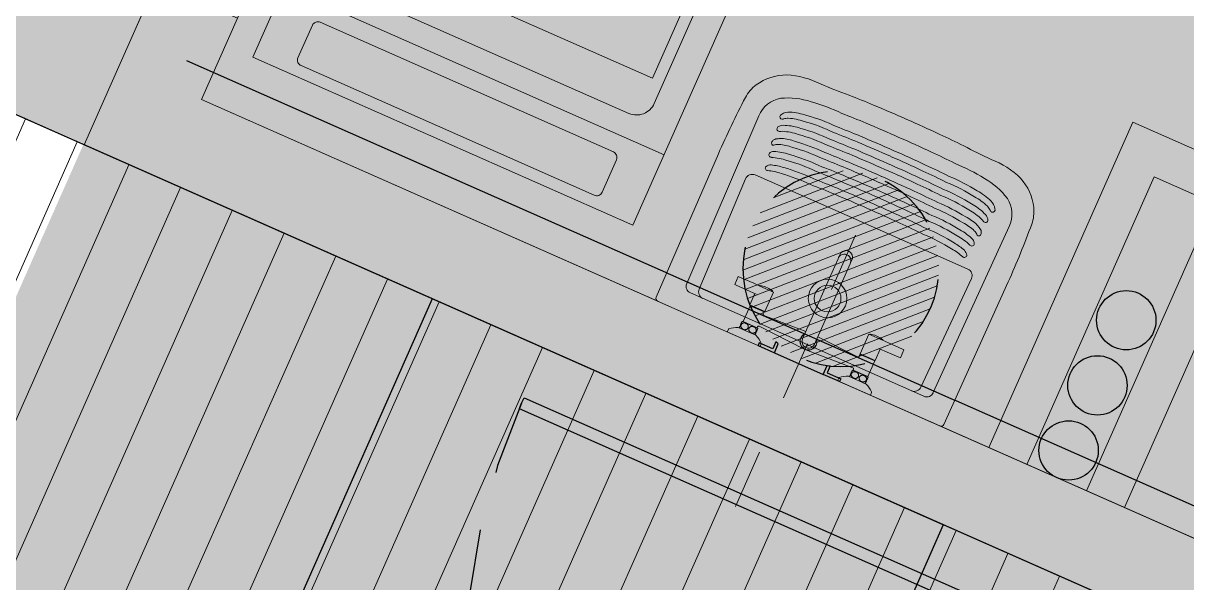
# Model space of a CAD drawing. Header units: inches. Extents: x 0 to 766, y -245 to 236.
# Drawn here: x 230.057 to 232.017, y 98.053 to 98.997 of the extents above; entities that cross this region are included whole.
import ezdxf

# ---------------------------------------------------------------- set-up
doc = ezdxf.new("R2010")
doc.units = ezdxf.units.IN
doc.header["$MEASUREMENT"] = 0
doc.set_wipeout_variables(frame=1)
for name, pattern in [('DASHDOT', [1, 0.5, -0.25, 0, -0.25]), ('HIDDEN', [0.375, 0.25, -0.125]), ('HIDDEN2', [0.1875, 0.125, -0.0625]), ('TD_P1$0$ACAD_ISO03W100', [30, 12, -18]), ('TD_P1$0$HIDDEN', [0.375, 0.25, -0.125])]:
    doc.linetypes.add(name, pattern=pattern)
for name, color, linetype, lineweight in [('- APPIA - PLANTA - MUROS', 251, 'Continuous', 9), ('A-BARANDAS', 251, 'Continuous', 9), ('A-COCINAS-LAV', 251, 'Continuous', 9), ('A-EST PLACAS', 251, 'Continuous', 9), ('A-HATCH', 251, 'Continuous', 9), ('A-JARDIN', 251, 'Continuous', 9), ('A-MURO BAJO', 251, 'Continuous', 9), ('A-MUROS', 251, 'Continuous', 9), ('HATCH-PISOS', 251, 'Continuous', 9), ('TD_P1$0$DLP_EQUIPAMIENTO', 251, 'Continuous', 9), ('TD_P1$0$DLP_MOBILIARIO', 251, 'Continuous', 9), ('TD_P1$0$DLP_MURO BAJO', 251, 'Continuous', 9), ('TD_P1$0$DLP_MUROS', 251, 'Continuous', 9), ('TX-Texturas', 251, 'Continuous', 9)]:
    doc.layers.add(name, color=color, linetype=linetype, lineweight=lineweight)

# ---------------------------------------------------------------- blocks, each defined once
blk = doc.blocks.new('estructura enconfrado piso 1')
at = {"layer": 'TX-Texturas', "true_color": 0x939598}
h = blk.add_hatch(color=252, dxfattribs=at)
h.dxf.hatch_style = 1
h.paths.add_polyline_path([(381.575, -128.8245), (381.575, -126.2745), (381.425, -126.2745), (381.425, -128.8244), (378.675, -128.8244), (378.675, -128.2245), (378.525, -128.2245), (378.525, -128.8244), (375.725, -128.8245), (375.725, -124.7745), (375.575, -124.7745), (375.575, -128.9745), (375.575, -133.0244), (375.725, -133.0244), (375.725, -128.9744), (378.525, -128.9744), (378.525, -129.5744), (378.675, -129.5744), (378.675, -128.9744), (381.425, -128.9744), (381.425, -131.5244), (381.575, -131.5244), (381.575, -128.9744), (384.4251, -128.9744), (384.4251, -128.8245)])
h.paths.add_polyline_path([(378.675, -125.2245), (377.075, -125.2245), (377.075, -122.1245), (378.275, -122.1245), (378.275, -121.9745), (376.925, -121.9745), (376.925, -125.3745), (378.675, -125.3745)])
h.paths.add_polyline_path([(379.625, -121.9745), (379.475, -121.9745), (379.475, -125.3745), (379.625, -125.3745)])
h.paths.add_polyline_path([(381.575, -121.9745), (380.825, -121.9745), (380.825, -122.1245), (381.425, -122.1245), (381.425, -125.2245), (380.425, -125.2245), (380.425, -125.3745), (381.575, -125.3745)])
h.paths.add_polyline_path([(380.675, -126.2745), (378.525, -126.2745), (378.525, -127.4745), (378.675, -127.4745), (378.675, -126.4245), (380.025, -126.4245), (380.025, -128.0244), (380.225, -128.0244), (380.225, -126.4245), (380.675, -126.4245)], flags=17)
h.paths.add_polyline_path([(380.225, -129.7744), (380.025, -129.7744), (380.025, -131.3744), (378.675, -131.3744), (378.675, -130.3244), (378.525, -130.3244), (378.525, -131.5244), (380.675, -131.5244), (380.675, -131.3744), (380.225, -131.3744)], flags=17)
h.paths.add_polyline_path([(381.575, -132.4244), (380.425, -132.4244), (380.425, -132.5744), (381.425, -132.5744), (381.425, -135.6744), (380.825, -135.6744), (380.825, -135.8244), (381.575, -135.8244)])
h.paths.add_polyline_path([(379.625, -132.4244), (379.475, -132.4244), (379.475, -135.8244), (379.625, -135.8244)])
h.paths.add_polyline_path([(378.675, -132.4244), (376.925, -132.4244), (376.925, -135.8244), (378.275, -135.8244), (378.275, -135.6744), (377.075, -135.6744), (377.075, -132.5744), (378.675, -132.5744)])
h.paths.add_polyline_path([(384.425, -132.3244), (384.275, -132.3244), (384.275, -135.8244), (384.575, -135.8244), (384.575, -135.6744), (384.425, -135.6744)])
h.paths.add_polyline_path([(386.075, -129.6994), (387.575, -129.6994), (387.575, -130.4494), (387.725, -130.4494), (387.725, -129.4994), (385.925, -129.4994), (385.925, -130.3744), (384.425, -130.3744), (384.425, -129.8744), (384.275, -129.8744), (384.275, -130.5744), (385.925, -130.5744), (385.925, -135.7644), (386.075, -135.7644)])
h.paths.add_polyline_path([(387.725, -132.5994), (387.575, -132.5994), (387.575, -135.6744), (387.425, -135.6744), (387.425, -135.8244), (387.725, -135.8244)])
h.paths.add_polyline_path([(384.425, -122.1245), (384.575, -122.1245), (384.575, -121.9745), (384.275, -121.9745), (384.275, -125.4744), (384.425, -125.4744)])
h.paths.add_polyline_path([(387.725, -121.9745), (387.425, -121.9745), (387.425, -122.1245), (387.575, -122.1244), (387.575, -125.1994), (387.725, -125.1994)])
h.paths.add_polyline_path([(386.075, -122.0345), (385.925, -122.0345), (385.925, -127.2244), (384.275, -127.2244), (384.275, -127.9245), (384.425, -127.9245), (384.425, -127.4244), (385.925, -127.4244), (385.925, -128.2994), (387.725, -128.2994), (387.725, -127.3494), (387.575, -127.3494), (387.575, -128.0994), (386.075, -128.0994)])
h.paths.add_polyline_path([(397.775, -135.3494), (402.275, -135.3494), (402.275, -135.8244), (402.575, -135.8244), (402.575, -135.6744), (402.425, -135.6744), (402.425, -130.0745), (404.075, -130.0745), (404.075, -129.8745), (401.845, -129.8745), (401.845, -130.0736), (402.275, -130.0741), (402.275, -132.3994), (401.145, -132.3994), (401.145, -129.7194), (400.995, -129.7194), (400.995, -132.3994), (399.975, -132.3994), (399.975, -131.6794), (399.625, -131.6794), (399.625, -131.8294), (399.825, -131.8294), (399.825, -132.5494), (402.275, -132.5494), (402.275, -135.1994), (398.625, -135.1994), (398.625, -129.4994), (398.475, -129.4994), (398.475, -135.1994), (397.775, -135.1994)])
h.paths.add_polyline_path([(404.075, -131.9745), (403.925, -131.9745), (403.925, -135.6144), (403.775, -135.6144), (403.775, -135.7644), (404.075, -135.7645)])
h.paths.add_polyline_path([(407.925, -132.4245), (406.775, -132.4245), (406.775, -135.8245), (407.525, -135.8245), (407.525, -135.6745), (406.925, -135.6745), (406.925, -132.5745), (407.925, -132.5745)])
h.paths.add_polyline_path([(411.425, -132.4245), (409.675, -132.4245), (409.675, -132.5745), (411.275, -132.5745), (411.275, -135.6745), (410.075, -135.6745), (410.075, -135.8245), (411.425, -135.8245)])
h.paths.add_polyline_path([(408.325, -126.4245), (409.675, -126.4245), (409.675, -127.4745), (409.825, -127.4745), (409.825, -126.2745), (407.675, -126.2745), (407.675, -126.4245), (408.125, -126.4245), (408.125, -128.0244), (408.325, -128.0244)], flags=17)
h.paths.add_polyline_path([(408.325, -129.7745), (408.125, -129.7745), (408.125, -131.3745), (407.675, -131.3745), (407.675, -131.5245), (409.825, -131.5245), (409.825, -130.3245), (409.675, -130.3245), (409.675, -131.3745), (408.325, -131.3745)], flags=17)
h.paths.add_polyline_path([(408.875, -132.4245), (408.725, -132.4245), (408.725, -135.8245), (408.875, -135.8245)])
h.paths.add_polyline_path([(407.925, -125.2245), (406.925, -125.2245), (406.925, -122.1245), (407.525, -122.1245), (407.525, -121.9745), (406.775, -121.9745), (406.775, -125.3745), (407.925, -125.3745)])
h.paths.add_polyline_path([(408.875, -121.9745), (408.725, -121.9745), (408.725, -125.3745), (408.875, -125.3745)])
h.paths.add_polyline_path([(411.425, -121.9745), (410.075, -121.9745), (410.075, -122.1245), (411.275, -122.1245), (411.275, -125.2245), (409.675, -125.2245), (409.675, -125.3745), (411.425, -125.3745)])
h.paths.add_polyline_path([(404.075, -127.7245), (402.425, -127.7245), (402.425, -122.1244), (402.575, -122.1244), (402.575, -121.9744), (402.425, -121.9744), (402.275, -121.9745), (402.275, -127.9245), (404.075, -127.9245)])
h.paths.add_polyline_path([(404.075, -122.0345), (403.775, -122.0345), (403.775, -122.1845), (403.925, -122.1845), (403.925, -125.8244), (404.075, -125.8244)])
h.paths.add_polyline_path([(406.775, -128.8245), (406.775, -126.2745), (406.925, -126.2745), (406.925, -128.8245), (409.675, -128.8245), (409.675, -128.2245), (409.825, -128.2245), (409.825, -128.8244), (412.625, -128.8245), (412.625, -124.7745), (412.775, -124.7745), (412.775, -128.9745), (412.775, -133.0245), (412.625, -133.0245), (412.625, -128.9745), (409.825, -128.9745), (409.825, -129.5745), (409.675, -129.5745), (409.675, -128.9745), (406.925, -128.9745), (406.925, -131.5245), (406.775, -131.5245), (406.775, -128.9745), (403.9249, -128.9745), (403.9249, -128.8245)])
h.paths.add_polyline_path([(392.275, -131.9494), (390.525, -131.9494), (390.525, -135.3494), (391.875, -135.3494), (391.875, -135.1994), (390.675, -135.1994), (390.675, -132.0994), (392.275, -132.0994)])
h.paths.add_polyline_path([(393.225, -131.9494), (393.075, -131.9494), (393.075, -135.3494), (393.225, -135.3494)])
h.paths.add_polyline_path([(395.775, -131.9494), (394.025, -131.9494), (394.025, -132.0994), (395.625, -132.0994), (395.625, -135.1994), (394.425, -135.1994), (394.425, -135.3494), (395.775, -135.3494)])
h.paths.add_polyline_path([(392.275, -125.6994), (390.675, -125.6994), (390.675, -122.5994), (391.875, -122.5994), (391.875, -122.4494), (390.525, -122.4494), (390.525, -125.8494), (392.275, -125.8494)])
h.paths.add_polyline_path([(393.225, -122.4494), (393.075, -122.4494), (393.075, -125.8494), (393.225, -125.8494)])
h.paths.add_polyline_path([(395.775, -122.4494), (394.425, -122.4494), (394.425, -122.5994), (395.625, -122.5994), (395.625, -125.6994), (394.025, -125.6994), (394.025, -125.8494), (395.775, -125.8494)])
h.paths.add_polyline_path([(392.375, -126.7494), (392.175, -126.7494), (392.175, -128.1494), (388.625, -128.1494), (388.625, -128.2994), (398.025, -128.2994), (398.025, -126.8994), (398.445, -126.8994), (398.445, -126.7494), (396.175, -126.7494), (396.175, -126.8994), (397.825, -126.8994), (397.825, -128.1494), (395.425, -128.1494), (395.425, -126.7494), (395.275, -126.7494), (395.275, -128.1494), (392.375, -128.1494)])
h.paths.add_polyline_path([(398.625, -123.9994), (400.575, -123.9994), (400.575, -123.8494), (398.625, -123.8494), (398.625, -122.4494), (397.775, -122.4494), (397.775, -122.5994), (398.475, -122.5994), (398.475, -128.2994), (398.625, -128.2994), (398.625, -127.8494), (400.425, -127.8494), (400.425, -128.2994), (400.575, -128.2994), (400.575, -127.6994), (398.625, -127.6994)])
h.paths.add_polyline_path([(398.025, -129.4994), (388.625, -129.4994), (388.625, -129.6494), (392.175, -129.6494), (392.175, -131.0494), (392.375, -131.0494), (392.375, -129.6494), (395.275, -129.6494), (395.275, -131.0494), (395.425, -131.0494), (395.425, -129.6494), (397.825, -129.6494), (397.825, -130.8994), (396.175, -130.8994), (396.175, -131.0494), (398.445, -131.0494), (398.445, -130.8994), (398.025, -130.8994)])
at = {"layer": 'A-EST PLACAS', "ltscale": 0.5}
blk.add_lwpolyline([(404.075, -127.7245), (402.425, -127.7245), (402.425, -122.1244), (402.575, -122.1244), (402.575, -121.9744), (402.425, -121.9744), (402.275, -121.9745), (402.275, -127.9245), (404.075, -127.9245)], close=True, dxfattribs=at)
blk = doc.blocks.new('MEZCLADORA-P')
at = {"color": 251, "linetype": 'DASHDOT', "ltscale": 0.07}
blk.add_line((0, 0.2633), (0, -0.2869), dxfattribs=at)
at = {"color": 7}
for p, q in [((-0.1318, 0), (-0.0713, 0)), ((-0.0713, 0), (-0.0713, -0.0048)), ((0.0714, 0), (0.1319, 0)), ((0.1319, 0), (0.1319, -0.0048)), ((-0.1318, 0), (-0.1318, -0.0048)), ((-0.1178, -0.0145), (-0.0853, -0.0145)), ((0.0714, 0), (0.0714, -0.0048)), ((0.0854, -0.0145), (0.1179, -0.0145)), ((-0.0875, -0.0265), (-0.1157, -0.0265)), ((-0.1141, -0.0265), (-0.1146, -0.027)), ((-0.0886, -0.027), (-0.1146, -0.027)), ((-0.1146, -0.027), (-0.1146, -0.056)), ((-0.0891, -0.0265), (-0.0886, -0.027)), ((-0.0886, -0.027), (-0.0886, -0.0285)), ((-0.0865, -0.0305), (-0.0015, -0.0262)), ((0.086, -0.0304), (0.0015, -0.0262)), ((0.1157, -0.0265), (0.0875, -0.0265)), ((0.0886, -0.0265), (0.0881, -0.027)), ((0.1151, -0.027), (0.0881, -0.027)), ((0.0881, -0.0285), (0.0881, -0.027)), ((0.0926, -0.0379), (0.0926, -0.0379)), ((0.1146, -0.0265), (0.1151, -0.027)), ((0.1151, -0.056), (0.1151, -0.027)), ((-0.0876, -0.057), (-0.1156, -0.057)), ((-0.1156, -0.057), (-0.1156, -0.078)), ((-0.1146, -0.056), (-0.0886, -0.056)), ((-0.1141, -0.0565), (-0.1146, -0.056)), ((-0.0891, -0.0565), (-0.1141, -0.0565)), ((-0.0891, -0.0565), (-0.0886, -0.056)), ((-0.0886, -0.0525), (-0.0886, -0.056)), ((-0.0876, -0.057), (-0.0876, -0.093)), ((-0.0865, -0.0505), (-0.011, -0.0543)), ((-0.011, -0.0405), (-0.011, -0.0805)), ((0.011, -0.0805), (0.011, -0.0405)), ((0.086, -0.0506), (0.011, -0.0543)), ((0.1156, -0.057), (0.0876, -0.057)), ((0.0876, -0.057), (0.0876, -0.093)), ((0.0881, -0.056), (0.0881, -0.0525)), ((0.0881, -0.056), (0.1151, -0.056)), ((0.0886, -0.0565), (0.0881, -0.056)), ((0.1146, -0.0565), (0.0886, -0.0565)), ((0.0896, -0.0565), (0.0896, -0.057)), ((0.1136, -0.0565), (0.1136, -0.057)), ((0.1146, -0.0565), (0.1151, -0.056)), ((0.1156, -0.057), (0.1156, -0.078)), ((-0.1526, -0.078), (-0.1501, -0.078)), ((-0.1526, -0.093), (-0.1526, -0.078)), ((-0.1242, -0.078), (-0.1501, -0.078)), ((-0.1129, -0.078), (-0.1242, -0.078)), ((0.1242, -0.078), (0.1129, -0.078)), ((0.1501, -0.078), (0.1242, -0.078)), ((0.1501, -0.078), (0.1526, -0.078)), ((0.1526, -0.093), (0.1526, -0.078)), ((-0.1501, -0.093), (-0.1526, -0.093)), ((-0.1501, -0.093), (-0.1242, -0.093)), ((-0.1242, -0.093), (-0.1129, -0.093)), ((-0.1137, -0.093), (-0.1137, -0.0932)), ((-0.0876, -0.093), (-0.1129, -0.093)), ((-0.1031, -0.0954), (-0.1001, -0.0954)), ((-0.0895, -0.093), (-0.0895, -0.0932)), ((-0.011, -0.0805), (-0.011, -0.1514)), ((0.011, -0.0805), (0.011, -0.1514)), ((0.1129, -0.093), (0.0876, -0.093)), ((0.0895, -0.093), (0.0895, -0.0932)), ((0.1001, -0.0954), (0.1031, -0.0954)), ((0.1129, -0.093), (0.1242, -0.093)), ((0.1137, -0.093), (0.1137, -0.0932)), ((0.1242, -0.093), (0.1501, -0.093)), ((0.1526, -0.093), (0.1501, -0.093)), ((-0.011, -0.1514), (-0.011, -0.1885)), ((0.011, -0.1885), (0.011, -0.1514)), ((-0.011, -0.1885), (-0.011, -0.1905)), ((-0.011, -0.1969), (-0.011, -0.1905)), ((0.011, -0.1885), (0.011, -0.1905)), ((0.011, -0.1969), (0.011, -0.1905))]:
    blk.add_line(p, q, dxfattribs=at)
for centre, radius, start, end in [((-0.1303, -0.0048), 0.0015, 180, 228.4626), ((-0.0982, 0.0315), 0.05, 228.4626, 246.8453), ((-0.1083, -0.0205), 0.0095, 140.8333, 144.6655), ((-0.0948, -0.0205), 0.0095, 35.3345, 39.1667), ((-0.105, 0.0315), 0.05, 293.1547, 311.5374), ((-0.0728, -0.0048), 0.0015, 311.5374, 0), ((0.0729, -0.0048), 0.0015, 180, 228.4626), ((0.105, 0.0315), 0.05, 228.4626, 246.8453), ((0.0949, -0.0205), 0.0095, 140.8333, 144.6655), ((0.1084, -0.0205), 0.0095, 35.3345, 39.1667), ((0.0982, 0.0315), 0.05, 293.1547, 311.5374), ((0.1304, -0.0048), 0.0015, 311.5374, 0), ((-0.1083, -0.0205), 0.0095, 215.3345, 219.1667), ((-0.0948, -0.0205), 0.0095, 320.8333, 324.6655), ((0, -0.0405), 0.0143, 320.0451, 219.9549), ((0, -0.0405), 0.0143, 320.5275, 219.4725), ((0, -0.0405), 0.014, 321.7868, 218.2132), ((0, -0.0405), 0.011, 0, 180), ((0.0949, -0.0205), 0.0095, 215.3345, 219.1667), ((0.1084, -0.0205), 0.0095, 320.8333, 324.6655), ((-0.1127, -0.0932), 0.001, 180, 255.7593), ((-0.1031, -0.0554), 0.04, 255.7593, 270), ((-0.1001, -0.0554), 0.04, 270, 284.2407), ((-0.0905, -0.0932), 0.001, 284.2407, 0), ((0.0905, -0.0932), 0.001, 180, 255.7593), ((0.1001, -0.0554), 0.04, 255.7593, 270), ((0.1031, -0.0554), 0.04, 270, 284.2407), ((0.1127, -0.0932), 0.001, 284.2407, 0)]:
    blk.add_arc(centre, radius, start, end, dxfattribs=at)
for centre, major_axis, ratio, start_param, end_param in [((-0.0016, -0.0243), (0.00195, 0.00019), 0.977728, 4.694416, 4.711947), ((0.0016, -0.0243), (0.00197, -0.00016), 0.989596, 4.695691, 4.715329), ((0, -0.1905), (-0.011, 0), 0.927184, 0, 3.141593), ((0, -0.1905), (0.011, 0), 0.927184, 3.141593, 6.283185)]:
    blk.add_ellipse(centre, major_axis=major_axis, ratio=ratio, start_param=start_param, end_param=end_param, dxfattribs=at)
for points, knots in [([(-0.1161, -0.026), (-0.1161, -0.026), (-0.1161, -0.0259), (-0.1161, -0.0257), (-0.1161, -0.0255), (-0.1161, -0.0251), (-0.1161, -0.0248), (-0.1161, -0.0244), (-0.1161, -0.0242), (-0.1161, -0.0237), (-0.1161, -0.0234), (-0.1161, -0.0228), (-0.1161, -0.0223), (-0.1161, -0.0214), (-0.1161, -0.0209), (-0.1161, -0.0201), (-0.1161, -0.0196), (-0.1161, -0.0187), (-0.1161, -0.0182), (-0.1161, -0.0176), (-0.1161, -0.0173), (-0.1161, -0.0168), (-0.1161, -0.0166), (-0.1161, -0.0162), (-0.1161, -0.0159), (-0.1161, -0.0155), (-0.1161, -0.0153), (-0.1161, -0.0151), (-0.1161, -0.015), (-0.1161, -0.015)], [1.912506, 1.912506, 1.912506, 1.912506, 2.09167, 2.09167, 2.270834, 2.270834, 2.409757, 2.409757, 2.503909, 2.503909, 2.59806, 2.59806, 2.741232, 2.741232, 2.868759, 2.868759, 2.996286, 2.996286, 3.139457, 3.139457, 3.233609, 3.233609, 3.32776, 3.32776, 3.466683, 3.466683, 3.645847, 3.645847, 3.825012, 3.825012, 3.825012, 3.825012]), ([(-0.1088, -0.026), (-0.1083, -0.026), (-0.1078, -0.0259), (-0.1067, -0.0257), (-0.1061, -0.0255), (-0.1053, -0.0251), (-0.1049, -0.0248), (-0.1043, -0.0244), (-0.1041, -0.0242), (-0.1036, -0.0237), (-0.1034, -0.0234), (-0.103, -0.0228), (-0.1028, -0.0223), (-0.1026, -0.0214), (-0.1025, -0.0209), (-0.1025, -0.0201), (-0.1026, -0.0196), (-0.1028, -0.0187), (-0.103, -0.0182), (-0.1034, -0.0176), (-0.1036, -0.0173), (-0.1041, -0.0168), (-0.1043, -0.0166), (-0.1049, -0.0162), (-0.1053, -0.0159), (-0.1061, -0.0155), (-0.1067, -0.0153), (-0.1078, -0.0151), (-0.1083, -0.015), (-0.1088, -0.015), (-0.1094, -0.015), (-0.1099, -0.0151), (-0.111, -0.0153), (-0.1116, -0.0155), (-0.1124, -0.0159), (-0.1128, -0.0162), (-0.1134, -0.0166), (-0.1136, -0.0168), (-0.1141, -0.0173), (-0.1143, -0.0176), (-0.1147, -0.0182), (-0.1149, -0.0187), (-0.1151, -0.0196), (-0.1152, -0.0201), (-0.1152, -0.0209), (-0.1151, -0.0214), (-0.1149, -0.0223), (-0.1147, -0.0228), (-0.1143, -0.0234), (-0.1141, -0.0237), (-0.1136, -0.0242), (-0.1134, -0.0244), (-0.1128, -0.0248), (-0.1124, -0.0251), (-0.1116, -0.0255), (-0.111, -0.0257), (-0.1099, -0.0259), (-0.1094, -0.026), (-0.1088, -0.026)], [1.912506, 1.912506, 1.912506, 1.912506, 2.09167, 2.09167, 2.270834, 2.270834, 2.409757, 2.409757, 2.503909, 2.503909, 2.59806, 2.59806, 2.741232, 2.741232, 2.868759, 2.868759, 2.996286, 2.996286, 3.139457, 3.139457, 3.233609, 3.233609, 3.32776, 3.32776, 3.466683, 3.466683, 3.645847, 3.645847, 3.825012, 3.825012, 3.825012, 4.004176, 4.004176, 4.18334, 4.18334, 4.322263, 4.322263, 4.416415, 4.416415, 4.510566, 4.510566, 4.653737, 4.653737, 4.781264, 4.781264, 4.908792, 4.908792, 5.051963, 5.051963, 5.146114, 5.146114, 5.240266, 5.240266, 5.379189, 5.379189, 5.558353, 5.558353, 5.737517, 5.737517, 5.737517, 5.737517]), ([(-0.0944, -0.026), (-0.0938, -0.026), (-0.0933, -0.0259), (-0.0922, -0.0257), (-0.0916, -0.0255), (-0.0908, -0.0251), (-0.0904, -0.0248), (-0.0898, -0.0244), (-0.0896, -0.0242), (-0.0891, -0.0237), (-0.0889, -0.0234), (-0.0885, -0.0228), (-0.0883, -0.0223), (-0.0881, -0.0214), (-0.088, -0.0209), (-0.088, -0.0201), (-0.0881, -0.0196), (-0.0883, -0.0187), (-0.0885, -0.0182), (-0.0889, -0.0176), (-0.0891, -0.0173), (-0.0896, -0.0168), (-0.0898, -0.0166), (-0.0904, -0.0162), (-0.0908, -0.0159), (-0.0916, -0.0155), (-0.0922, -0.0153), (-0.0933, -0.0151), (-0.0938, -0.015), (-0.0944, -0.015), (-0.0949, -0.015), (-0.0954, -0.0151), (-0.0965, -0.0153), (-0.0971, -0.0155), (-0.0979, -0.0159), (-0.0983, -0.0162), (-0.0989, -0.0166), (-0.0991, -0.0168), (-0.0996, -0.0173), (-0.0998, -0.0176), (-0.1002, -0.0182), (-0.1004, -0.0187), (-0.1006, -0.0196), (-0.1007, -0.0201), (-0.1007, -0.0209), (-0.1006, -0.0214), (-0.1004, -0.0223), (-0.1002, -0.0228), (-0.0998, -0.0234), (-0.0996, -0.0237), (-0.0991, -0.0242), (-0.0989, -0.0244), (-0.0983, -0.0248), (-0.0979, -0.0251), (-0.0971, -0.0255), (-0.0965, -0.0257), (-0.0954, -0.0259), (-0.0949, -0.026), (-0.0944, -0.026)], [-1.912506, -1.912506, -1.912506, -1.912506, -1.733342, -1.733342, -1.554177, -1.554177, -1.415254, -1.415254, -1.321103, -1.321103, -1.226951, -1.226951, -1.08378, -1.08378, -0.956253, -0.956253, -0.828726, -0.828726, -0.685555, -0.685555, -0.591403, -0.591403, -0.497251, -0.497251, -0.358328, -0.358328, -0.179164, -0.179164, 0, 0, 0, 0.179164, 0.179164, 0.358328, 0.358328, 0.497251, 0.497251, 0.591403, 0.591403, 0.685555, 0.685555, 0.828726, 0.828726, 0.956253, 0.956253, 1.08378, 1.08378, 1.226951, 1.226951, 1.321103, 1.321103, 1.415254, 1.415254, 1.554177, 1.554177, 1.733342, 1.733342, 1.912506, 1.912506, 1.912506, 1.912506]), ([(-0.0871, -0.015), (-0.0871, -0.015), (-0.0871, -0.0151), (-0.0871, -0.0153), (-0.0871, -0.0155), (-0.0871, -0.0159), (-0.0871, -0.0162), (-0.0871, -0.0166), (-0.0871, -0.0168), (-0.0871, -0.0173), (-0.0871, -0.0176), (-0.0871, -0.0182), (-0.0871, -0.0187), (-0.0871, -0.0196), (-0.0871, -0.0201), (-0.0871, -0.0209), (-0.0871, -0.0214), (-0.0871, -0.0223), (-0.0871, -0.0228), (-0.0871, -0.0234), (-0.0871, -0.0237), (-0.0871, -0.0242), (-0.0871, -0.0244), (-0.0871, -0.0248), (-0.0871, -0.0251), (-0.0871, -0.0255), (-0.0871, -0.0257), (-0.0871, -0.0259), (-0.0871, -0.026), (-0.0871, -0.026)], [0, 0, 0, 0, 0.179164, 0.179164, 0.358328, 0.358328, 0.497251, 0.497251, 0.591403, 0.591403, 0.685555, 0.685555, 0.828726, 0.828726, 0.956253, 0.956253, 1.08378, 1.08378, 1.226951, 1.226951, 1.321103, 1.321103, 1.415254, 1.415254, 1.554177, 1.554177, 1.733342, 1.733342, 1.912506, 1.912506, 1.912506, 1.912506]), ([(0.0871, -0.026), (0.0871, -0.026), (0.0871, -0.0259), (0.0871, -0.0257), (0.0871, -0.0255), (0.0871, -0.0251), (0.0871, -0.0248), (0.0871, -0.0244), (0.0871, -0.0242), (0.0871, -0.0237), (0.0871, -0.0234), (0.0871, -0.0228), (0.0871, -0.0223), (0.0871, -0.0214), (0.0871, -0.0209), (0.0871, -0.0201), (0.0871, -0.0196), (0.0871, -0.0187), (0.0871, -0.0182), (0.0871, -0.0176), (0.0871, -0.0173), (0.0871, -0.0168), (0.0871, -0.0166), (0.0871, -0.0162), (0.0871, -0.0159), (0.0871, -0.0155), (0.0871, -0.0153), (0.0871, -0.0151), (0.0871, -0.015), (0.0871, -0.015)], [1.912506, 1.912506, 1.912506, 1.912506, 2.09167, 2.09167, 2.270834, 2.270834, 2.409757, 2.409757, 2.503909, 2.503909, 2.59806, 2.59806, 2.741232, 2.741232, 2.868759, 2.868759, 2.996286, 2.996286, 3.139457, 3.139457, 3.233609, 3.233609, 3.32776, 3.32776, 3.466683, 3.466683, 3.645847, 3.645847, 3.825012, 3.825012, 3.825012, 3.825012]), ([(0.0944, -0.026), (0.0949, -0.026), (0.0954, -0.0259), (0.0965, -0.0257), (0.0971, -0.0255), (0.0979, -0.0251), (0.0983, -0.0248), (0.0989, -0.0244), (0.0991, -0.0242), (0.0996, -0.0237), (0.0998, -0.0234), (0.1002, -0.0228), (0.1004, -0.0223), (0.1006, -0.0214), (0.1007, -0.0209), (0.1007, -0.0201), (0.1006, -0.0196), (0.1004, -0.0187), (0.1002, -0.0182), (0.0998, -0.0176), (0.0996, -0.0173), (0.0991, -0.0168), (0.0989, -0.0166), (0.0983, -0.0162), (0.0979, -0.0159), (0.0971, -0.0155), (0.0965, -0.0153), (0.0954, -0.0151), (0.0949, -0.015), (0.0944, -0.015), (0.0938, -0.015), (0.0933, -0.0151), (0.0922, -0.0153), (0.0916, -0.0155), (0.0908, -0.0159), (0.0904, -0.0162), (0.0898, -0.0166), (0.0896, -0.0168), (0.0891, -0.0173), (0.0889, -0.0176), (0.0885, -0.0182), (0.0883, -0.0187), (0.0881, -0.0196), (0.088, -0.0201), (0.088, -0.0209), (0.0881, -0.0214), (0.0883, -0.0223), (0.0885, -0.0228), (0.0889, -0.0234), (0.0891, -0.0237), (0.0896, -0.0242), (0.0898, -0.0244), (0.0904, -0.0248), (0.0908, -0.0251), (0.0916, -0.0255), (0.0922, -0.0257), (0.0933, -0.0259), (0.0938, -0.026), (0.0944, -0.026)], [1.912506, 1.912506, 1.912506, 1.912506, 2.09167, 2.09167, 2.270834, 2.270834, 2.409757, 2.409757, 2.503909, 2.503909, 2.59806, 2.59806, 2.741232, 2.741232, 2.868759, 2.868759, 2.996286, 2.996286, 3.139457, 3.139457, 3.233609, 3.233609, 3.32776, 3.32776, 3.466683, 3.466683, 3.645847, 3.645847, 3.825012, 3.825012, 3.825012, 4.004176, 4.004176, 4.18334, 4.18334, 4.322263, 4.322263, 4.416415, 4.416415, 4.510566, 4.510566, 4.653737, 4.653737, 4.781264, 4.781264, 4.908792, 4.908792, 5.051963, 5.051963, 5.146114, 5.146114, 5.240266, 5.240266, 5.379189, 5.379189, 5.558353, 5.558353, 5.737517, 5.737517, 5.737517, 5.737517]), ([(0.1088, -0.026), (0.1094, -0.026), (0.1099, -0.0259), (0.111, -0.0257), (0.1116, -0.0255), (0.1124, -0.0251), (0.1128, -0.0248), (0.1134, -0.0244), (0.1136, -0.0242), (0.1141, -0.0237), (0.1143, -0.0234), (0.1147, -0.0228), (0.1149, -0.0223), (0.1151, -0.0214), (0.1152, -0.0209), (0.1152, -0.0201), (0.1151, -0.0196), (0.1149, -0.0187), (0.1147, -0.0182), (0.1143, -0.0176), (0.1141, -0.0173), (0.1136, -0.0168), (0.1134, -0.0166), (0.1128, -0.0162), (0.1124, -0.0159), (0.1116, -0.0155), (0.111, -0.0153), (0.1099, -0.0151), (0.1094, -0.015), (0.1088, -0.015), (0.1083, -0.015), (0.1078, -0.0151), (0.1067, -0.0153), (0.1061, -0.0155), (0.1053, -0.0159), (0.1049, -0.0162), (0.1043, -0.0166), (0.1041, -0.0168), (0.1036, -0.0173), (0.1034, -0.0176), (0.103, -0.0182), (0.1028, -0.0187), (0.1026, -0.0196), (0.1025, -0.0201), (0.1025, -0.0209), (0.1026, -0.0214), (0.1028, -0.0223), (0.103, -0.0228), (0.1034, -0.0234), (0.1036, -0.0237), (0.1041, -0.0242), (0.1043, -0.0244), (0.1049, -0.0248), (0.1053, -0.0251), (0.1061, -0.0255), (0.1067, -0.0257), (0.1078, -0.0259), (0.1083, -0.026), (0.1088, -0.026)], [-1.912506, -1.912506, -1.912506, -1.912506, -1.733342, -1.733342, -1.554177, -1.554177, -1.415254, -1.415254, -1.321103, -1.321103, -1.226951, -1.226951, -1.08378, -1.08378, -0.956253, -0.956253, -0.828726, -0.828726, -0.685555, -0.685555, -0.591403, -0.591403, -0.497251, -0.497251, -0.358328, -0.358328, -0.179164, -0.179164, 0, 0, 0, 0.179164, 0.179164, 0.358328, 0.358328, 0.497251, 0.497251, 0.591403, 0.591403, 0.685555, 0.685555, 0.828726, 0.828726, 0.956253, 0.956253, 1.08378, 1.08378, 1.226951, 1.226951, 1.321103, 1.321103, 1.415254, 1.415254, 1.554177, 1.554177, 1.733342, 1.733342, 1.912506, 1.912506, 1.912506, 1.912506]), ([(0.1161, -0.015), (0.1161, -0.015), (0.1161, -0.0151), (0.1161, -0.0153), (0.1161, -0.0155), (0.1161, -0.0159), (0.1161, -0.0162), (0.1161, -0.0166), (0.1161, -0.0168), (0.1161, -0.0173), (0.1161, -0.0176), (0.1161, -0.0182), (0.1161, -0.0187), (0.1161, -0.0196), (0.1161, -0.0201), (0.1161, -0.0209), (0.1161, -0.0214), (0.1161, -0.0223), (0.1161, -0.0228), (0.1161, -0.0234), (0.1161, -0.0237), (0.1161, -0.0242), (0.1161, -0.0244), (0.1161, -0.0248), (0.1161, -0.0251), (0.1161, -0.0255), (0.1161, -0.0257), (0.1161, -0.0259), (0.1161, -0.026), (0.1161, -0.026)], [0, 0, 0, 0, 0.179164, 0.179164, 0.358328, 0.358328, 0.497251, 0.497251, 0.591403, 0.591403, 0.685555, 0.685555, 0.828726, 0.828726, 0.956253, 0.956253, 1.08378, 1.08378, 1.226951, 1.226951, 1.321103, 1.321103, 1.415254, 1.415254, 1.554177, 1.554177, 1.733342, 1.733342, 1.912506, 1.912506, 1.912506, 1.912506]), ([(-0.0886, -0.0285), (-0.0886, -0.0287), (-0.0886, -0.0289), (-0.0884, -0.0293), (-0.0883, -0.0295), (-0.0881, -0.0299), (-0.0879, -0.03), (-0.0876, -0.0303), (-0.0874, -0.0303), (-0.0869, -0.0305), (-0.0867, -0.0305), (-0.0865, -0.0305)], [0.0014961, 0.0014961, 0.0014961, 0.0014961, 0.0628341, 0.0628341, 0.1278738, 0.1278738, 0.192655, 0.192655, 0.2586819, 0.2586819, 0.3211409, 0.3211409, 0.3211409, 0.3211409]), ([(0.0014, -0.0262), (0.0014, -0.0262), (0.0014, -0.0262), (0.0015, -0.0262), (0.0015, -0.0262), (0.0015, -0.0262)], [0, 0, 0, 0, 0.003858876, 0.003858876, 0.005459734, 0.005459734, 0.005459734, 0.005459734]), ([(0.086, -0.0305), (0.0862, -0.0305), (0.0864, -0.0304), (0.0869, -0.0303), (0.0871, -0.0302), (0.0874, -0.03), (0.0876, -0.0298), (0.0878, -0.0295), (0.0879, -0.0293), (0.0881, -0.0289), (0.0881, -0.0287), (0.0881, -0.0285)], [0.0009309, 0.0009309, 0.0009309, 0.0009309, 0.0631461, 0.0631461, 0.1284888, 0.1284888, 0.1937028, 0.1937028, 0.260157, 0.260157, 0.3196739, 0.3196739, 0.3196739, 0.3196739]), ([(-0.0865, -0.0505), (-0.0867, -0.0505), (-0.0869, -0.0505), (-0.0873, -0.0507), (-0.0875, -0.0507), (-0.0879, -0.051), (-0.0881, -0.0511), (-0.0883, -0.0515), (-0.0884, -0.0517), (-0.0886, -0.0521), (-0.0886, -0.0523), (-0.0886, -0.0525)], [0, 0, 0, 0, 0.0632739, 0.0632739, 0.1284986, 0.1284986, 0.1931331, 0.1931331, 0.2588948, 0.2588948, 0.322347, 0.322347, 0.322347, 0.322347]), ([(0.0881, -0.0525), (0.0881, -0.0523), (0.0881, -0.0521), (0.0879, -0.0517), (0.0878, -0.0515), (0.0876, -0.0512), (0.0874, -0.051), (0.0871, -0.0508), (0.0869, -0.0507), (0.0864, -0.0506), (0.0862, -0.0505), (0.086, -0.0505)], [0.0009616, 0.0009616, 0.0009616, 0.0009616, 0.0627142, 0.0627142, 0.1276947, 0.1276947, 0.1924362, 0.1924362, 0.2584085, 0.2584085, 0.3218037, 0.3218037, 0.3218037, 0.3218037]), ([(0.011, -0.1969), (0.011, -0.198), (0.0108, -0.199), (0.0101, -0.2011), (0.0095, -0.2021), (0.0082, -0.2038), (0.0073, -0.2046), (0.0054, -0.2059), (0.0043, -0.2064), (0.0021, -0.207), (0.0009, -0.2072), (-0.0015, -0.2071), (-0.0026, -0.2069), (-0.0048, -0.2062), (-0.0059, -0.2056), (-0.0077, -0.2042), (-0.0085, -0.2034), (-0.0098, -0.2016), (-0.0103, -0.2006), (-0.0109, -0.1987), (-0.011, -0.1978), (-0.011, -0.1969)], [4.328417, 4.328417, 4.328417, 4.328417, 4.64395, 4.64395, 4.960575, 4.960575, 5.279717, 5.279717, 5.601363, 5.601363, 5.924602, 5.924602, 6.248311, 6.248311, 6.571371, 6.571371, 6.892655, 6.892655, 7.211325, 7.211325, 7.470009, 7.470009, 7.470009, 7.470009])]:
    blk.add_open_spline(points, degree=3, knots=knots, dxfattribs=at)
for points in [[(-0.093, -0.0371), (-0.093, -0.0371), (-0.093, -0.0371), (-0.093, -0.0371)], [(-0.0015, -0.0262), (-0.0015, -0.0262), (-0.0015, -0.0262), (-0.0015, -0.0262)], [(-0.0015, -0.0262), (-0.0015, -0.0262), (-0.0014, -0.0262), (-0.0014, -0.0262)], [(0.0015, -0.0262), (0.0015, -0.0262), (0.0015, -0.0262), (0.0015, -0.0262)], [(-0.0886, -0.0525), (-0.0886, -0.0525), (-0.0886, -0.0525), (-0.0886, -0.0525)], [(-0.0865, -0.0505), (-0.0865, -0.0505), (-0.0865, -0.0505), (-0.0865, -0.0505)], [(0.0881, -0.0525), (0.0881, -0.0525), (0.0881, -0.0525), (0.0881, -0.0525)]]:
    blk.add_open_spline(points, degree=3, dxfattribs=at)
blk = doc.blocks.new('LAV-AMAZ-LAV_01')
blk.add_wipeout([(0.26, 0), (0.2622, -0.0005), (0.2636, -0.0015), (0.2646, -0.0029), (0.265, -0.005), (0.2669, -0.2686), (0.2669, -0.2806), (0.2668, -0.3016), (0.2663, -0.3212), (0.2658, -0.3369), (0.2649, -0.3544), (0.2637, -0.3738), (0.2622, -0.3835), (0.2599, -0.3912), (0.256, -0.3998), (0.2526, -0.4053), (0.248, -0.4118), (0.2384, -0.4219), (0.2336, -0.426), (0.2274, -0.4303), (0.2218, -0.4337), (0.2153, -0.4368), (0.2095, -0.4389), (0.2006, -0.4416), (0.191, -0.4437), (0.1829, -0.445), (0.1696, -0.4461), (0.165, -0.4462), (0.1572, -0.4459), (0.1314, -0.4466), (0.1057, -0.4481), (0.0834, -0.4489), (0.0611, -0.4495), (0.0413, -0.4498), (0.0031, -0.45), (-0.0305, -0.4499), (-0.0611, -0.4495), (-0.0834, -0.4489), (-0.1057, -0.4481), (-0.1314, -0.4466), (-0.1572, -0.4459), (-0.165, -0.4462), (-0.1772, -0.4456), (-0.1867, -0.4445), (-0.1955, -0.4428), (-0.2037, -0.4407), (-0.2104, -0.4386), (-0.2153, -0.4368), (-0.223, -0.433), (-0.231, -0.4279), (-0.2384, -0.4219), (-0.245, -0.4153), (-0.2509, -0.4079), (-0.2556, -0.4005), (-0.2593, -0.3928), (-0.2612, -0.3876), (-0.2627, -0.3815), (-0.2637, -0.3738), (-0.2647, -0.3576), (-0.2655, -0.3419), (-0.2661, -0.3284), (-0.2663, -0.3212), (-0.2667, -0.3081), (-0.2669, -0.2902), (-0.2669, -0.2686), (-0.2665, -0.2127), (-0.266, -0.1368), (-0.265, -0.005), (-0.2647, -0.0032), (-0.2636, -0.0015), (-0.2621, -0.0004), (-0.26, 0)])
for p, q in [((0.26, 0), (-0.26, 0)), ((-0.265, -0.005), (-0.2669, -0.2686)), ((0.265, -0.005), (0.2669, -0.2686)), ((0.2151, -0.035), (-0.2151, -0.035)), ((-0.2271, -0.0469), (-0.2308, -0.3547)), ((-0.208, -0.2488), (-0.2042, -0.0468)), ((0.208, -0.2488), (0.2042, -0.0468)), ((0.2271, -0.0469), (0.2308, -0.3547)), ((0, -0.261), (-0.196, -0.261)), ((0, -0.261), (0.196, -0.261))]:
    blk.add_line(p, q)
at = {"color": 7}
for points in [[(-0.0001, -0.286, -0.004924), (-0.06, -0.2855, -0.005443), (-0.1041, -0.2841, -0.041272), (-0.157, -0.281, -0.059773), (-0.1802, -0.2762, -0.37117)], [(-0.0001, -0.297, -0.004924), (-0.06, -0.2965, -0.005443), (-0.1041, -0.2951, -0.041272), (-0.157, -0.292, -0.045554), (-0.1778, -0.2875)], [(0.0001, -0.286, 0.004924), (0.06, -0.2855, 0.005443), (0.1041, -0.2841, 0.041272), (0.157, -0.281, 0.059773), (0.1802, -0.2762, 0.37117)], [(0.0001, -0.297, 0.004924), (0.06, -0.2965, 0.005443), (0.1041, -0.2951, 0.041272), (0.157, -0.292, 0.045554), (0.1778, -0.2875)], [(-0.0001, -0.321, -0.004924), (-0.06, -0.3205, -0.005443), (-0.1041, -0.3191, -0.041272), (-0.157, -0.316, -0.068069), (-0.1833, -0.3101, -0.158546)], [(-0.0001, -0.31, -0.004924), (-0.06, -0.3095, -0.005443), (-0.1041, -0.3081, -0.041272), (-0.157, -0.305, -0.066903), (-0.1829, -0.2992, -0.004021)], [(0.0001, -0.31, 0.004924), (0.06, -0.3095, 0.005443), (0.1041, -0.3081, 0.041272), (0.157, -0.305, 0.066903), (0.1829, -0.2992, 0.004021)], [(0.0001, -0.321, 0.004924), (0.06, -0.3205, 0.005443), (0.1041, -0.3191, 0.041272), (0.157, -0.316, 0.068069), (0.1833, -0.3101, 0.158546)], [(-0.0001, -0.334, -0.004924), (-0.06, -0.3335, -0.005443), (-0.1041, -0.3321, -0.041272), (-0.157, -0.329, -0.078711), (-0.1799, -0.3243, -0.062731), (-0.1859, -0.3211, -0.37117)], [(-0.0001, -0.345, -0.004924), (-0.06, -0.3445, -0.005443), (-0.1041, -0.3431, -0.041272), (-0.157, -0.34, -0.078711), (-0.1799, -0.3353, -0.054156), (-0.1851, -0.3326, -0.37117)], [(0.0001, -0.334, 0.004924), (0.06, -0.3335, 0.005443), (0.1041, -0.3321, 0.041272), (0.157, -0.329, 0.078711), (0.1799, -0.3243, 0.062731), (0.1859, -0.3211, 0.37117)], [(0.0001, -0.345, 0.004924), (0.06, -0.3445, 0.005443), (0.1041, -0.3431, 0.041272), (0.157, -0.34, 0.078711), (0.1799, -0.3353, 0.054156), (0.1851, -0.3326, 0.37117)], [(-0.0001, -0.369, -0.004924), (-0.06, -0.3685, -0.005443), (-0.1041, -0.3671, -0.041272), (-0.157, -0.364, -0.068174), (-0.1834, -0.358, -0.157546), (-0.1925, -0.3517, -0.375783)], [(-0.0001, -0.358, -0.004924), (-0.06, -0.3575, -0.005443), (-0.1041, -0.3561, -0.041272), (-0.157, -0.353, -0.068174), (-0.1834, -0.347, -0.012686), (-0.1882, -0.3447)], [(0.0001, -0.358, 0.004924), (0.06, -0.3575, 0.005443), (0.1041, -0.3561, 0.041272), (0.157, -0.353, 0.068174), (0.1834, -0.347, 0.012686), (0.1882, -0.3447)], [(0.0001, -0.369, 0.004924), (0.06, -0.3685, 0.005443), (0.1041, -0.3671, 0.041272), (0.157, -0.364, 0.068174), (0.1834, -0.358, 0.157546), (0.1925, -0.3517, 0.375783)], [(-0.0001, -0.382, -0.004924), (-0.06, -0.3815, -0.005443), (-0.1041, -0.3801, -0.041272), (-0.157, -0.377, -0.068174), (-0.1834, -0.371, -0.088848), (-0.1902, -0.3667, -0.37117)], [(0.0001, -0.382, 0.004924), (0.06, -0.3815, 0.005443), (0.1041, -0.3801, 0.041272), (0.157, -0.377, 0.068174), (0.1834, -0.371, 0.088848), (0.1902, -0.3667, 0.37117)], [(-0.0001, -0.393, -0.004924), (-0.06, -0.3925, -0.005443), (-0.1041, -0.3911, -0.041272), (-0.157, -0.388, -0.064512), (-0.1851, -0.3816, -0.157603), (-0.1966, -0.3724)], [(0.0001, -0.393, 0.004924), (0.06, -0.3925, 0.005443), (0.1041, -0.3911, 0.041272), (0.157, -0.388, 0.064512), (0.1851, -0.3816, 0.157603), (0.1966, -0.3724)]]:
    blk.add_lwpolyline(points, format="xyb", dxfattribs=at)
for points in [[(0, -0.417, -0.004925), (-0.0604, -0.4165, -0.00535), (-0.1043, -0.4151, -0.04023), (-0.1597, -0.4119, -0.10491), (-0.2087, -0.3967, -0.253945), (-0.2308, -0.3547, -0.253945)], [(0, -0.417, 0.004925), (0.0604, -0.4165, 0.00535), (0.1043, -0.4151, 0.04023), (0.1597, -0.4119, 0.10491), (0.2087, -0.3967, 0.253945), (0.2308, -0.3547, 0.253945)], [(-0.0611, -0.4495, 0.004927), (0, -0.45, 0.004927), (0.0611, -0.4495, 0.004927)]]:
    blk.add_lwpolyline(points, format="xyb")
for radius in [0.0325, 0.0225]:
    blk.add_circle((0, -0.12), radius)
for centre, radius, start, end in [((-0.26, -0.005), 0.005, 90, 179.5983), ((0.26, -0.005), 0.005, 0.4017, 90), ((-0.2151, -0.047), 0.012, 90, 179.3199), ((-0.1922, -0.047), 0.012, 90, 178.9249), ((0.1922, -0.047), 0.012, 1.0751, 90), ((0.2151, -0.047), 0.012, 0.6801, 90), ((-0.196, -0.249), 0.012, 178.9249, 270), ((0.196, -0.249), 0.012, 270, 1.0751), ((1.0777, -0.2806), 1.3446, 179.4878, 183.9734), ((-1.0777, -0.2806), 1.3446, 356.0266, 0.5122), ((-0.2016, -0.3694), 0.0623, 183.9734, 209.8873), ((0.2016, -0.3694), 0.0623, 330.1127, 356.0266), ((-0.1812, -0.3586), 0.0853, 209.3798, 246.4528), ((0.1812, -0.3586), 0.0853, 293.5472, 330.6202), ((-0.165, -0.3061), 0.14, 248.9414, 273.2067), ((-0.1653, -1.2669), 0.821, 85.8335, 89.4318), ((-0.0188, 1.6329), 2.0828, 267.6113, 268.8381), ((0.0188, 1.6329), 2.0828, 271.1619, 272.3887), ((0.1653, -1.2669), 0.821, 90.5682, 94.1665), ((0.165, -0.3061), 0.14, 266.7933, 291.0586)]:
    blk.add_arc(centre, radius, start, end)
for centre, radius, start, end in [((-0.1812, -0.2801), 0.00402, 67.2152, 203.9492), ((-0.1728, -0.2741), 0.0143, 212.1454, 249.2708), ((0.1728, -0.2741), 0.0143, 290.7292, 327.8546), ((0.1812, -0.2801), 0.00402, 336.0508, 112.7848), ((-0.1848, -0.3029), 0.00409, 62.4907, 198.722), ((-0.1792, -0.3009), 0.01, 198.722, 245.4682), ((0.1848, -0.3029), 0.00409, 341.278, 117.5093), ((0.1792, -0.3009), 0.01, 294.5318, 341.278), ((-0.1843, -0.3232), 0.00817, 170.8884, 211.776), ((-0.189, -0.3225), 0.00344, 23.6624, 170.8884), ((-0.1807, -0.321), 0.0124, 211.776, 249.2633), ((0.1807, -0.321), 0.0124, 290.7367, 328.224), ((0.189, -0.3225), 0.00344, 9.1116, 156.3376), ((0.1843, -0.3232), 0.00817, 328.224, 9.1116), ((-0.1898, -0.3485), 0.00418, 67.1844, 229.4438), ((0.1898, -0.3485), 0.00418, 310.5562, 112.8156), ((-0.1935, -0.3694), 0.00427, 39.8792, 224.315), ((0.1935, -0.3694), 0.00427, 315.685, 140.1208)]:
    blk.add_arc(centre, radius, start, end, dxfattribs=at)
blk.add_blockref('MEZCLADORA-P', (0, 0))
blk = doc.blocks.new('TERMA')
at = {"layer": 'A-HATCH', "linetype": 'HIDDEN2', "ltscale": 0.3}
h = blk.add_hatch(dxfattribs=at)
h.set_pattern_fill('ANSI31', color=256, scale=0.005)
h.set_pattern_definition([(45, (-212.033513, -158.478632), (-0.01122532015, 0.01122532015), [])])
edge = h.paths.add_edge_path()
edge.add_arc((-0.175, 0), 0.165, 0, 360)
at = {"linetype": 'Continuous', "ltscale": 0.3}
blk.add_line((0, 0.045), (0, -0.045), dxfattribs=at)
for points in [[(-0.0178, 0.05), (-0.005, 0.05), (-0.005, 0.075), (0, 0.075), (0, 0.045), (-0.0163, 0.045)], [(-0.0178, -0.05), (-0.005, -0.05), (-0.005, -0.075), (0, -0.075), (0, -0.045), (-0.0163, -0.045)]]:
    blk.add_lwpolyline(points, close=True, dxfattribs=at)
at = {"color": 2, "linetype": 'HIDDEN2', "ltscale": 0.3}
blk.add_circle((-0.175, 0), 0.165, dxfattribs=at)
blk = doc.blocks.new('LAV-SEC')
blk.add_wipeout([(-0.35, 0), (-0.35, -0.73), (0.35, -0.73), (0.35, 0)])
blk.add_line((0.35, -0.13), (-0.35, -0.13))
blk.add_lwpolyline([(0.35, 0), (-0.35, 0), (-0.35, -0.73), (0.35, -0.73)], close=True)
at = {"color": 251}
for points in [[(0.27, -0.02), (-0.27, -0.02, 0.414214), (-0.28, -0.03), (-0.28, -0.09, 0.414214), (-0.27, -0.1), (0.27, -0.1, 0.414214), (0.28, -0.09), (0.28, -0.03, 0.414214)], [(0.28, -0.24), (-0.28, -0.24), (-0.28, -0.64, 0.414214), (-0.26, -0.66), (0.26, -0.66, 0.414214), (0.28, -0.64)]]:
    blk.add_lwpolyline(points, format="xyb", close=True, dxfattribs=at)
blk.add_lwpolyline([(-0.3, -0.6677, 0.414214), (-0.2677, -0.7), (0.2677, -0.7, 0.414214), (0.3, -0.6677), (0.3, -0.2023, 0.414214), (0.2677, -0.17), (-0.2677, -0.17, 0.414214), (-0.3, -0.2023)], format="xyb", close=True)
blk = doc.blocks.new('TD_PT$0$DPTO 65_VAR B')
for centre in [(-28.1, 9.3249, 0), (-27.98, 9.3249, 0), (-27.86, 9.3249, 0)]:
    blk.add_circle(centre, 0.05)
at = {"layer": 'A-MUROS', "color": 3}
for p, q in [((-28.15, 9.4499, 0), (-27.55, 9.4499, 0)), ((-27.55, 9.4499, 0), (-27.55, 9.1999, 0)), ((-28.15, 9.3799, 0), (-27.62, 9.3799, 0)), ((-27.62, 9.3799, 0), (-27.62, 9.2699, 0)), ((-27.62, 9.2699, 0), (-28.15, 9.2699, 0)), ((-27.55, 9.1999, 0), (-28.15, 9.1999, 0))]:
    blk.add_line(p, q, dxfattribs=at)
at = {"layer": 'A-COCINAS-LAV', "xscale": -1.000000000000003, "rotation": 90}
blk.add_blockref('LAV-SEC', (-28.05, 10.4999, 0), dxfattribs=at)
at = {"layer": 'A-COCINAS-LAV', "extrusion": (4.4911e-08, 3.60233e-08, -1), "zscale": -1, "rotation": 269.9998471134332}
blk.add_blockref('LAV-AMAZ-LAV_01', (28.15, 9.7999, 0), dxfattribs=at)
at = {"layer": 'A-MUROS'}
blk.add_line((-28.15, 10.8999, 0), (-28.15, 5.2999, 0), dxfattribs=at)
at = {"xscale": -1}
blk.add_blockref('TERMA', (-28.15, 9.7999, 0), dxfattribs=at)
blk = doc.blocks.new('TD_P1$0$MV_120')
at = {"color": 7}
for p, q in [((-0.1, 0.055), (-0.1, -0.055)), ((-0.155, 0), (-0.045, 0))]:
    blk.add_line(p, q, dxfattribs=at)
blk.add_lwpolyline([(-0.09, 1.0995), (-0.09, -0.0995, -0.050126), (-0.11, -0.0995), (-0.11, 1.0995, -0.050126), (-0.09, 1.0995, 1.105542)], format="xyb")
blk.add_circle((-0.1, 0), 0.005, dxfattribs=at)
at = {"color": 7, "linetype": 'TD_P1$0$HIDDEN', "ltscale": 0.5}
blk.add_arc((-0.1, 0), 1.1, 90, 180, dxfattribs=at)
at = {"color": 8, "linetype": 'TD_P1$0$ACAD_ISO03W100', "ltscale": 0.0025}
blk.add_arc((-0.1, 0), 0.1, 275.7392, 0, dxfattribs=at)
blk = doc.blocks.new('TD_P1$0$N.01b')
at = {"layer": 'TD_P1$0$DLP_MUROS'}
for p, q in [((3.8, 7.4, 0), (3.8, 13.35, 0)), ((3.8, 13.35, 0), (3.95, 13.35, 0))]:
    blk.add_line(p, q, dxfattribs=at)
blk.add_blockref('TD_P1$0$MV_120', (3.8, 11.4, 0))
blk = doc.blocks.new('TD_P1$0$Ce.02')
at = {"layer": 'TD_P1$0$DLP_EQUIPAMIENTO', "elevation": 0}
blk.add_lwpolyline([(0.3, 0.12), (1.5, 0.12), (1.5, 0.09), (0.3, 0.09)], close=True, dxfattribs=at)
at = {"layer": 'TD_P1$0$DLP_MOBILIARIO'}
for p, q in [((0.325, 0.025, 0), (1.475, 0.025, 0)), ((0.325, 0, 0), (1.475, 0, 0))]:
    blk.add_line(p, q, dxfattribs=at)
at = {"layer": 'TD_P1$0$DLP_MOBILIARIO', "elevation": 0}
for points in [[(0.3, 0.06), (0.325, 0.06), (0.325, 0), (0.3, 0)], [(0.6917, 0.06), (0.7167, 0.06), (0.7167, 0.025), (0.6917, 0.025)], [(1.1083, 0.06), (1.0833, 0.06), (1.0833, 0.025), (1.1083, 0.025)], [(1.5, 0.06), (1.475, 0.06), (1.475, 0), (1.5, 0)]]:
    blk.add_lwpolyline(points, close=True, dxfattribs=at)
at = {"layer": 'TD_P1$0$DLP_MURO BAJO'}
for p, q in [((1.5, 0.15, 0), (0.3, 0.15, 0)), ((1.5, 0.06, 0), (0.3, 0.06, 0))]:
    blk.add_line(p, q, dxfattribs=at)
at = {"layer": 'TD_P1$0$DLP_MUROS'}
for p, q in [((0.3, 0, 0), (0.3, 0.15, 0)), ((1.65, 0.15, 0), (1.5, 0.15, 0)), ((1.5, 0.15, 0), (1.5, 0, 0)), ((1.65, 0, 0), (1.5, 0, 0))]:
    blk.add_line(p, q, dxfattribs=at)
blk = doc.blocks.new('TORRE D PIS 1')
at = {"layer": '- APPIA - PLANTA - MUROS', "linetype": 'HIDDEN', "ltscale": 0.5}
blk.add_blockref('estructura enconfrado piso 1', (-585.8402, 158.0244, 0), dxfattribs=at)
blk.add_blockref('TD_PT$0$DPTO 65_VAR B', (-155.2652, 25, 0))
at = {"layer": 'HATCH-PISOS'}
h = blk.add_hatch(dxfattribs=at)
h.set_pattern_fill('ANSI31', color=8, scale=0.03, angle=135)
h.set_pattern_definition([(180, (-210.26522, 2e-14), (-7e-18, -0.09525), [])])
h.paths.add_polyline_path([(-186.7452, 34.175), (-183.5652, 34.175), (-183.5652, 36.3501), (-186.7452, 36.3501)])
at = {"color": 8}
blk.add_line((-183.3652, 35.9501, 0), (-183.3652, 34.0673, 0), dxfattribs=at)
blk.add_blockref('TD_P1$0$N.01b', (-187.3652, 22.7, 0))
for q in [(-183.5652, 36.3501), (-186.7652, 34.4673, 0)]:
    blk.add_line((-183.5652, 34.4673, 0), q)
blk.add_line((-183.5652, 35.4087), (-186.7652, 35.4087), dxfattribs=at)
blk.add_lwpolyline([(-186.7452, 34.175), (-183.5652, 34.175), (-183.5652, 36.3501), (-186.7452, 36.3501)], close=True)
at = {"rotation": 180}
blk.add_blockref('TD_P1$0$Ce.02', (-181.7652, 36.05, 0), dxfattribs=at)

msp = doc.modelspace()

# ---------------------------------------------------------------- block references
at = {"color": 251, "rotation": 66.13441513272153}
msp.add_blockref('TORRE D PIS 1', (337.3966, 252.0758, 0), dxfattribs=at)

# ---------------------------------------------------------------- next in the draw order: hatches: boundary and pattern name
at = {"layer": 'A-JARDIN'}
h = msp.add_hatch(dxfattribs=at)
h.set_pattern_fill('AR-SAND', color=251, scale=0.005, angle=215, style=0)
h.set_pattern_definition([(252.5, (224.7642, 71.68062), (0.1469113, -0.1958632), [0, -0.19304, 0, -0.2159, 0, -0.206375]), (222.5, (224.7642, 71.6806), (0.021463, -0.4225124), [0, -0.10414, 0, -0.17399, 0, -0.066675]), (182.5, (224.89215, 71.77021), (-0.3235593, -0.2274359), [0, -0.0635, 0, -0.2286, 0, -0.29845]), (172.5, (224.89215, 71.7702), (-0.248801, -0.3102855), [0, -0.03175, 0, -0.14986, 0, -0.17145])])
edge = h.paths.add_edge_path()
edge.add_arc((219.6964, 79.3034), 2.7858, 116.4295, 171.8358)
edge.add_line((216.8879, 78.9886), (216.9388, 79.6991))
edge.add_line((216.8879, 78.9886), (221.0002, 78.0909))
edge.add_line((234.4074, 108.3959), (228.4929, 95.0268))
edge.add_line((228.4929, 95.0268), (221.0002, 78.0909))
edge.add_arc((213.9091, 90.6115), 9.9175, 297.33758, 330.99171)
edge.add_arc((226.5469, 102.7724), 4.2292, 251.8726, 278.587)
edge.add_arc((227.3761, 93.6723), 2.6708, 75.8517, 173.1923, ccw=False)
edge.add_line((228.029, 96.2621), (228.8738, 95.8876))
edge.add_line((228.8738, 95.8876), (230.1595, 98.7938))
edge.add_line((230.1595, 98.7938), (229.6568, 99.014))
edge.add_line((229.6568, 99.014), (227.1784, 98.5906))
edge.add_arc((202.4146, 96.8406), 22.991, 331.31362, 332.29749)
edge.add_line((222.7703, 86.1526), (222.3276, 86.385))
edge.add_arc((210.5082, 94.2898), 14.2191, 326.22553, 358.78741)
edge.add_spline(control_points=[(225.2311, 98.7531), (225.4734, 98.8065), (225.7085, 98.8791), (226.5715, 99.2125), (227.1483, 99.5745), (228.2111, 100.4498), (228.6976, 100.9658), (229.5788, 102.1108), (229.9728, 102.7403), (230.8536, 104.4682), (231.2519, 105.6187), (231.5999, 107.5092), (231.6579, 108.2546), (231.6167, 108.9782)], knot_values=[0.374048, 0.374048, 0.374048, 0.374048, 0.490645, 0.490645, 0.816546, 0.816546, 1.142447, 1.142447, 1.468348, 1.468348, 1.991137, 1.991137, 2.334582, 2.334582, 2.334582, 2.334582], degree=3, periodic=0)
edge.add_arc((232.1159, 109.0066), 0.5, 136.5658, 183.2545)
edge.add_spline(control_points=[(231.7528, 109.3503), (232.3299, 109.8473), (232.7769, 110.0771), (233.4745, 110.2524), (234.0486, 110.2648), (234.8638, 110.2507), (235.906, 110.2322), (237.1982, 110.2088)], knot_values=[6.01516, 6.01516, 6.01516, 6.01516, 6.054883, 6.054883, 6.235584, 6.235584, 6.279719, 6.279719, 6.279719, 6.279719], degree=3, periodic=0)
edge.add_line((245.4274, 103.5207), (234.4074, 108.3959))
edge.add_line((248.3743, 102.3639), (248.282, 102.3255))
edge.add_arc((242.6634, 99.6741), 6.2128, -63.39458, 25.26248, ccw=False)
edge.add_arc((249.5813, 85.8452), 9.25, 116.5573, 156.13407)
edge.add_line((241.1222, 89.5877), (238.0811, 82.7139))
edge.add_line((238.0811, 82.7139), (237.7381, 82.8656))
edge.add_line((237.7381, 82.8656), (242.3909, 93.3824))
edge.add_line((242.3909, 93.3824), (242.8253, 93.1902))
edge.add_line((242.8253, 93.1902), (246.5277, 101.5571))
edge.add_line((246.5277, 101.5571), (244.8812, 102.2862))
edge.add_line((244.8812, 102.2862), (245.4274, 103.5207))
edge.add_arc((237.0519, 102.2501), 7.96, 56.10332, 88.94674)
edge.add_line((241.4912, 108.8573), (245.8482, 105.9308))
edge.add_arc((241.7748, 100.368), 6.8947, 16.82714, 53.78595, ccw=False)

# ---------------------------------------------------------------- next in the draw order: linework, layer by layer
at = {"layer": 'A-BARANDAS', "color": 251}
for points, knots in [([(225.2203, 98.8019, 0), (225.2643, 98.8116, 0), (225.308, 98.8219, 0), (225.8209, 98.951, 0), (226.2615, 99.139, 0), (227.0892, 99.6104, 0), (227.4773, 99.8954, 0), (228.5346, 100.824, 0), (229.1484, 101.5661, 0), (230.2015, 103.2166, 0), (230.6384, 104.125, 0), (231.2428, 105.8785, 0), (231.437, 106.717, 0), (231.5782, 108.0249, 0), (231.5945, 108.5048, 0), (231.5668, 108.9754, 0)], [0.374063, 0.374063, 0.374063, 0.374063, 0.395421, 0.395421, 0.626323, 0.626323, 0.857225, 0.857225, 1.292735, 1.292735, 1.728246, 1.728246, 2.109857, 2.109857, 2.334595, 2.334595, 2.334595, 2.334595]), ([(225.2095, 98.8507, 0), (225.2367, 98.8567, 0), (225.2637, 98.8629, 0), (225.7413, 98.9775, 0), (226.1662, 99.1516, 0), (226.9664, 99.5903, 0), (227.3427, 99.8569, 0), (228.3924, 100.7455, 0), (229.0103, 101.4698, 0), (230.0764, 103.0905, 0), (230.5222, 103.9868, 0), (231.1587, 105.7535, 0), (231.3689, 106.6184, 0), (231.5264, 107.976, 0), (231.5459, 108.4797, 0), (231.5169, 108.9725, 0)], [0.374053, 0.374053, 0.374053, 0.374053, 0.387398, 0.387398, 0.610576, 0.610576, 0.833754, 0.833754, 1.268205, 1.268205, 1.702656, 1.702656, 2.09768, 2.09768, 2.334588, 2.334588, 2.334588, 2.334588])]:
    msp.add_open_spline(points, degree=3, knots=knots, dxfattribs=at)
at = {"layer": 'A-MURO BAJO', "color": 251}
msp.add_open_spline([(225.2311, 98.7531, 0), (225.4734, 98.8065, 0), (225.7085, 98.8791, 0), (226.5715, 99.2125, 0), (227.1483, 99.5745, 0), (228.2111, 100.4498, 0), (228.6976, 100.9658, 0), (229.5788, 102.1108, 0), (229.9728, 102.7403, 0), (230.8536, 104.4682, 0), (231.2519, 105.6187, 0), (231.5999, 107.5092, 0), (231.6579, 108.2546, 0), (231.6167, 108.9782, 0)], degree=3, knots=[0.374048, 0.374048, 0.374048, 0.374048, 0.490645, 0.490645, 0.816546, 0.816546, 1.142447, 1.142447, 1.468348, 1.468348, 1.991137, 1.991137, 2.334582, 2.334582, 2.334582, 2.334582], dxfattribs=at)

doc.saveas('drawing.dxf')
